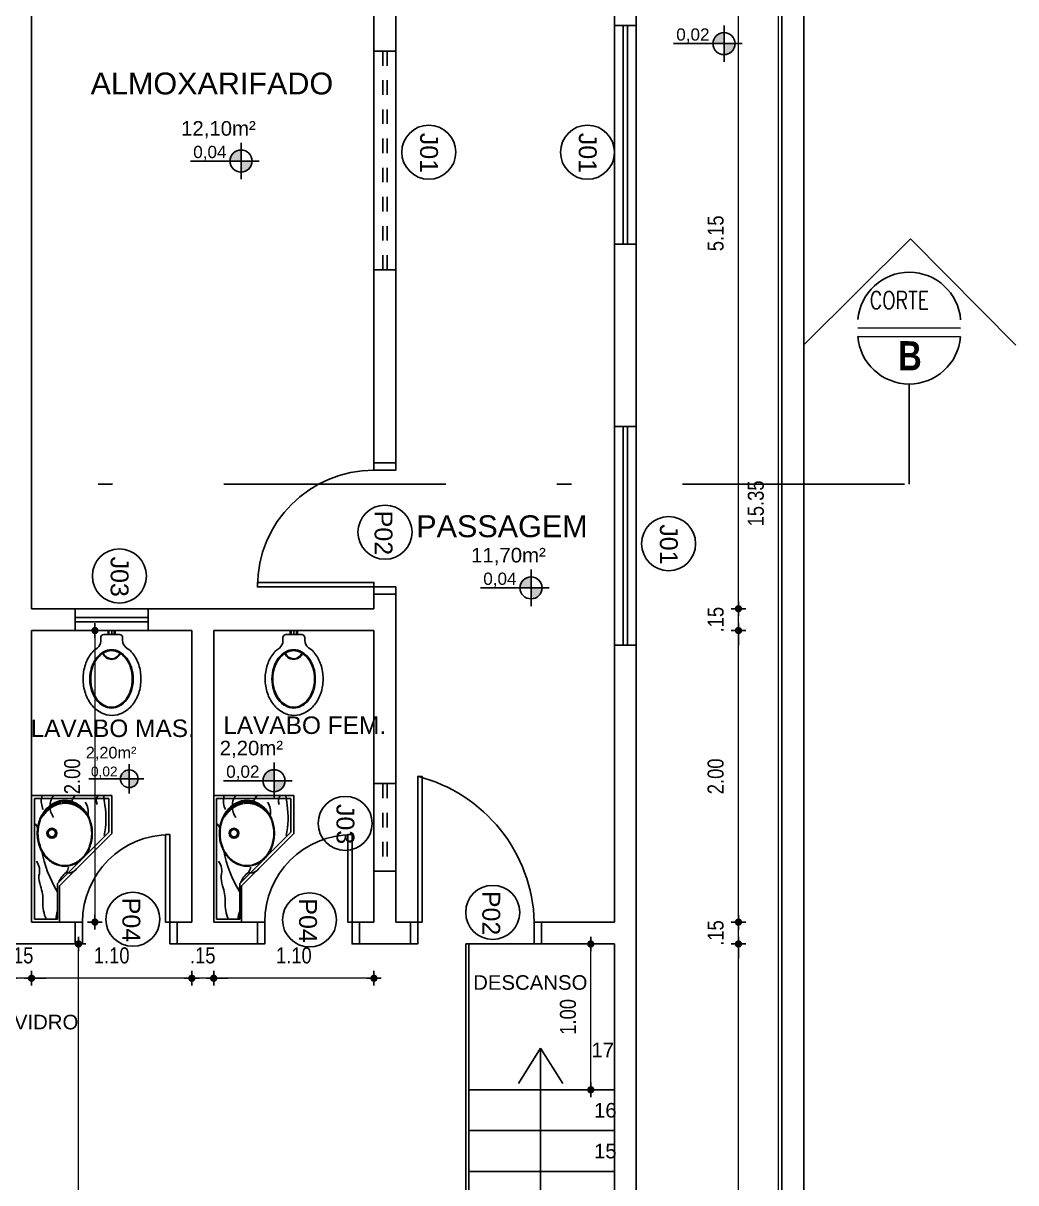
# Model space of a CAD drawing. Header units: millimetres. Extents: x 3212 to 6878, y 1640 to 3386.
# Drawn here: x 3218.61 to 3225.42, y 1706.57 to 1714.52 of the extents above; entities that cross this region are included whole.
import ezdxf
from ezdxf.enums import TextEntityAlignment as Align

# ---------------------------------------------------------------- set-up
doc = ezdxf.new("R2010")
doc.units = ezdxf.units.MM
doc.header["$LTSCALE"] = 0.8
doc.linetypes.add('DASHDOT2', pattern=[12.7, 6.35, -3.175, 0, -3.175])
doc.linetypes.add('HIDDEN2', pattern=[0.1875, 0.125, -0.0625])
for name, color, linetype in [('0-COTAS', 8, 'Continuous'), ('A-PEN-W', 7, 'Continuous'), ('A-PEN-Y', 2, 'Continuous'), ('BANHO_COZINHA', 7, 'Continuous'), ('COTA', 2, 'Continuous'), ('NIVEIS', 1, 'Continuous')]:
    doc.layers.add(name, color=color, linetype=linetype)
doc.layers.add('COTAS', color=53, linetype='Continuous', lineweight=9)
doc.styles.add('CARIMBO_DADOS', font='arial.ttf', dxfattribs={"height": 0.1})
doc.styles.add('F2', font='ARIALN.TTF')
doc.styles.add('REG60', font='romans.shx', dxfattribs={"width": 0.8, "height": 0.15})
doc.styles.add('REGUA80', font='arial.ttf', dxfattribs={"height": 1})
doc.styles.add('SANSSERIF2', font='sanssb__.ttf', dxfattribs={"width": 0.8})
doc.styles.add('T20', font='PORT2', dxfattribs={"height": 0.2})
doc.styles.add('TEXT', font='arial.ttf')
doc.dimstyles.new('ARQUITETURA', dxfattribs={"dimtxt": 0.11, "dimasz": 0.05, "dimexe": 0.1, "dimexo": 0, "dimgap": 0.1, "dimtad": 1, "dimzin": 5, "dimdsep": 46, "dimtxsty": 'F2', "dimblk": 'COTA', "dimcen": 0, "dimse1": 1, "dimse2": 1, "dimadec": 0, "dimazin": 0, "dimtfac": 2, "dimtix": 1, "dimtmove": 2, "dimatfit": 3, "dimldrblk": 'COTA', "dimfxl": 0, "dimtolj": 1, "dimtzin": 5, "dimarcsym": 0})

# ---------------------------------------------------------------- blocks, each defined once
blk = doc.blocks.new('cotas')
at = {"layer": 'A-PEN-Y'}
h = blk.add_hatch(color=256, dxfattribs=at)
h.paths.add_polyline_path([(0.135, 0, 0.414214), (0, 0.135), (0, 0)])
h.paths.add_polyline_path([(0, 0), (-0.135, 0, 0.414214), (0, -0.135)])
at = {"layer": 'A-PEN-W'}
for p, q in [((0, 0.223), (0, -0.223)), ((-0.223, 0), (0.621, 0))]:
    blk.add_line(p, q, dxfattribs=at)
blk.add_circle((0, 0), 0.135, dxfattribs=at)
at = {"layer": 'A-PEN-W', "style": 'T20'}
blk.add_attdef('COTA', (0.167, 0.038), '', height=0.15, dxfattribs=at)
blk = doc.blocks.new('pia banheiro')
at = {"layer": 'BANHO_COZINHA'}
for p, q in [((-0.2208, 0.2967), (-0.2208, -0.5719)), ((-0.2208, 0.2967), (0.3292, 0.2967)), ((-0.2008, 0.2767), (0.3092, 0.2767)), ((-0.2008, 0.2767), (-0.2008, -0.5519)), ((0.3092, 0.2767), (0.3092, 0.0448)), ((0.3292, 0.2967), (0.3292, 0.0365)), ((0.3092, 0.0448), (-0.0417, -0.3064)), ((0.3292, 0.0365), (-0.0289, -0.3219)), ((-0.0417, -0.5519), (-0.0417, -0.3064)), ((-0.0289, -0.5719), (-0.0289, -0.3219)), ((-0.2008, -0.5519), (-0.0417, -0.5519)), ((-0.2208, -0.5719), (-0.0289, -0.5719))]:
    blk.add_line(p, q, dxfattribs=at)
for points in [[(-0.1815, 0.0373, 0.083485), (-0.1667, -0.051, 0.090959), (-0.1262, -0.1226, 0.104004), (-0.0632, -0.1722, 0.115577), (0.0073, -0.1888, 0.115577), (0.0778, -0.1722, 0.104004), (0.1409, -0.1226, 0.090959), (0.1814, -0.051, 0.083485), (0.1962, 0.0373, 0.083485), (0.1814, 0.1255, 0.090959), (0.1409, 0.1971, 0.104004), (0.0778, 0.2468, 0.115577), (0.0073, 0.2633, 0.115577), (-0.0632, 0.2468, 0.104004), (-0.1262, 0.1971, 0.090959), (-0.1667, 0.1255, 0.083485)], [(-0.1773, 0.0373, 0.083485), (-0.1627, -0.0496, 0.090959), (-0.123, -0.1199, 0.104004), (-0.0613, -0.1685, 0.115577), (0.0073, -0.1846, 0.115577), (0.076, -0.1685, 0.104004), (0.1377, -0.1199, 0.090959), (0.1774, -0.0496, 0.083485), (0.192, 0.0373, 0.083485), (0.1774, 0.1242, 0.090959), (0.1377, 0.1944, 0.104004), (0.076, 0.243, 0.115577), (0.0073, 0.2591, 0.115577), (-0.0613, 0.243, 0.104004), (-0.123, 0.1944, 0.090959), (-0.1627, 0.1242, 0.083485)]]:
    blk.add_lwpolyline(points, format="xyb", close=True, dxfattribs=at)
for radius in [0.0339, 0.025]:
    blk.add_circle((-0.0815, 0.0379), radius, dxfattribs=at)
for centre, radius, start, end in [((-0.0194, 0.2593), 0.1346, 168.10287, 206.19936), ((-0.3664, 0.3324), 0.22, 348.10287, 350.67268), ((0.034, 0.2225), 0.1281, 144.58418, 216.35818), ((0.416, 0.0695), 0.4085, 146.19656, 154.08525), ((0.0443, 0.1829), 0.1245, 348.9955, 33.33328), ((0.279, 0.2616), 0.0556, 140.90523, 207.43179), ((-0.0573, 0.2081), 0.3026, 16.32429, 17.03764), ((1.1754, 0.3722), 0.9039, 184.78979, 188.96381), ((-0.2926, 0.1406), 0.5823, 348.24015, 8.96381), ((-0.363, -0.0304), 0.2131, 28.24406, 40.47295), ((0.6657, 0.0668), 0.83, 189.84611, 190.19218), ((-0.283, -0.2213), 0.1173, 344.30788, 34.9939), ((0.6565, 0.0651), 0.8206, 190.19218, 211.41073), ((0.1033, -0.3518), 0.1475, 125.71748, 159.13592), ((-0.0313, -0.1903), 0.0639, 319.26609, 356.83356), ((0.0342, -0.1702), 0.0641, 254.58687, 328.11348), ((0.0198, -0.2599), 0.19, 177.94741, 199.2677), ((-0.4467, -0.4229), 0.3042, 357.88345, 19.2677), ((0.1033, -0.3518), 0.1475, 169.37097, 184.18945), ((-0.1889, -0.4322), 0.1609, 23.84465, 25.66265), ((0.1266, -0.4441), 0.2696, 177.88345, 203.56148), ((0.0864, -0.5541), 0.1401, 156.12599, 179.11126), ((-0.1889, -0.4322), 0.1609, 336.12599, 336.15535)]:
    blk.add_arc(centre, radius, start, end, dxfattribs=at)
for points in [[(-0.0806, 0.237), (-0.0585, 0.2226), (-0.0657, 0.2455), (-0.0474, 0.2274)], [(-0.0657, 0.2455), (-0.0474, 0.2274), (-0.046, 0.2541), (-0.0399, 0.2301)], [(-0.046, 0.2541), (-0.0399, 0.2301), (-0.0304, 0.2588), (-0.0323, 0.2325)], [(-0.0304, 0.2588), (-0.0323, 0.2325), (-0.0139, 0.2619), (-0.0177, 0.2359)], [(-0.0123, 0.2621), (-0.0154, 0.2363), (-0.0047, 0.2629), (-0.0045, 0.2377)], [(-0.0047, 0.2629), (-0.0045, 0.2377), (0.0089, 0.2633), (0.0038, 0.2383)], [(0.0089, 0.2633), (0.0038, 0.2383), (0.0219, 0.2626), (0.0122, 0.2384)], [(0.0219, 0.2626), (0.0122, 0.2384), (0.0324, 0.2613), (0.0215, 0.238)], [(0.0324, 0.2613), (0.0215, 0.238), (0.0499, 0.2575), (0.0385, 0.236)], [(0.0499, 0.2575), (0.0385, 0.236), (0.0625, 0.2534), (0.053, 0.2326)], [(0.0625, 0.2534), (0.053, 0.2326), (0.0778, 0.2468), (0.0667, 0.2282)], [(0.0778, 0.2468), (0.0667, 0.2282), (0.0928, 0.2385), (0.0806, 0.2221)], [(-0.1682, 0.1178), (-0.1408, 0.1507), (-0.1576, 0.1479), (-0.1334, 0.1596)], [(-0.1576, 0.1479), (-0.1334, 0.1596), (-0.1524, 0.1583), (-0.1243, 0.1705)], [(-0.1524, 0.1583), (-0.1243, 0.1705), (-0.1461, 0.1692), (-0.1153, 0.1808)], [(-0.1461, 0.1692), (-0.1153, 0.1808), (-0.139, 0.1803), (-0.1094, 0.1867)], [(-0.139, 0.1803), (-0.1094, 0.1867), (-0.1347, 0.1863), (-0.1002, 0.1952)], [(-0.1347, 0.1863), (-0.1002, 0.1952), (-0.1236, 0.2001), (-0.0903, 0.2032)], [(-0.1236, 0.2001), (-0.0903, 0.2032), (-0.1112, 0.2131), (-0.0774, 0.2121)], [(-0.1112, 0.2131), (-0.0774, 0.2121), (-0.0965, 0.2258), (-0.0608, 0.2214)], [(-0.0965, 0.2258), (-0.0608, 0.2214), (-0.0806, 0.237), (-0.0585, 0.2226)], [(0.0928, 0.2385), (0.0806, 0.2221), (0.1112, 0.2258), (0.102, 0.2099)], [(0.1112, 0.2258), (0.102, 0.2099), (0.1266, 0.2125), (0.1116, 0.2031)], [(0.1266, 0.2125), (0.1116, 0.2031), (0.1383, 0.2002), (0.125, 0.1921)], [(0.1383, 0.2002), (0.125, 0.1921), (0.1503, 0.1851), (0.1385, 0.1787)], [(0.1503, 0.1851), (0.1385, 0.1787), (0.1629, 0.1657), (0.151, 0.1637)], [(0.1629, 0.1657), (0.151, 0.1637), (0.1689, 0.1548), (0.159, 0.1536)], [(-0.158, 0.147), (-0.1691, 0.1181), (-0.1683, 0.1178), (-0.1699, 0.1155)], [(-0.1581, 0.1468), (-0.1682, 0.1178), (-0.158, 0.147), (-0.1691, 0.1181)], [(0.1689, 0.1548), (0.159, 0.1536), (0.1758, 0.14), (0.1643, 0.147)], [(0.1758, 0.14), (0.1643, 0.147), (0.1812, 0.1257), (0.171, 0.1385)]]:
    blk.add_solid(points, dxfattribs=at)
blk = doc.blocks.new('vaso sanitario')
at = {"layer": 'BANHO_COZINHA'}
for p, q in [((-0.0486, 0.264), (-0.0486, 0.2921)), ((-0.0426, 0.264), (-0.0426, 0.2921)), ((-0.0236, 0.264), (-0.0236, 0.2921)), ((-0.0055, 0.264), (-0.0055, 0.2921)), ((0.0014, 0.264), (0.0014, 0.2921))]:
    blk.add_line(p, q, dxfattribs=at)
for points in [[(0.1014, 0.1567), (0.0763, 0.1748, -0.241127), (0.0514, 0.2235), (0.0514, 0.244, 0.414214), (0.0314, 0.264), (-0.0786, 0.264, 0.414214), (-0.0986, 0.244), (-0.0986, 0.2202, -0.233804), (-0.1222, 0.1725), (-0.1486, 0.1523, 0.024223), (-0.1619, 0.1371, 0.088644), (-0.2044, 0.0584, 0.07973), (-0.2202, -0.0396, 0.07973), (-0.2044, -0.1376, 0.088644), (-0.1619, -0.2163, 0.105072), (-0.095, -0.2714, 0.120616), (-0.0214, -0.2895, 0.120616), (0.0522, -0.2714, 0.105072), (0.1191, -0.2163, 0.088644), (0.1616, -0.1376, 0.07973), (0.1773, -0.0396, 0.07973), (0.1616, 0.0584, 0.088644), (0.1191, 0.1371, 0.031737)], [(0.0296, 0.1462, 0.127661), (-0.0249, 0.1603, 0.127661), (-0.0794, 0.1462, 0.106179), (-0.1301, 0.1018, 0.085397), (-0.1618, 0.0393, 0.074892), (-0.1737, -0.0396, 0.074892), (-0.1618, -0.1184, 0.085397), (-0.1301, -0.1809, 0.106179), (-0.0794, -0.2253, 0.127661), (-0.0249, -0.2395, 0.127661), (0.0296, -0.2253, 0.106179), (0.0803, -0.1809, 0.085397), (0.112, -0.1184, 0.074892), (0.1239, -0.0396, 0.074892), (0.112, 0.0393, 0.085397), (0.0803, 0.1018, 0.106179)], [(0.0267, 0.141, 0.127661), (-0.0249, 0.1544, 0.127661), (-0.0765, 0.141, 0.106179), (-0.1253, 0.0982, 0.085397), (-0.1561, 0.0376, 0.074892), (-0.1677, -0.0396, 0.074892), (-0.1561, -0.1167, 0.085397), (-0.1253, -0.1774, 0.106179), (-0.0765, -0.2201, 0.127661), (-0.0249, -0.2335, 0.127661), (0.0267, -0.2201, 0.106179), (0.0755, -0.1774, 0.085397), (0.1063, -0.1167, 0.074892), (0.1179, -0.0396, 0.074892), (0.1063, 0.0376, 0.085397), (0.0755, 0.0982, 0.106179)]]:
    blk.add_lwpolyline(points, format="xyb", close=True, dxfattribs=at)
for radius, start, end in [(0.0646, 200.80462, 338.97289), (0.06, 199.94179, 339.83075)]:
    blk.add_arc((-0.0247, 0.1588), radius, start, end, dxfattribs=at)
blk = doc.blocks.new('COTA')
at = {"layer": 'COTA'}
for p, q in [((-1, 0), (1, 0)), ((0, 1), (0, -1))]:
    blk.add_line(p, q, dxfattribs=at)
at = {"layer": 'COTA', "const_width": 0.5}
blk.add_lwpolyline([(-0.25, 0, 1), (0.25, 0, 1)], format="xyb", close=True, dxfattribs=at)
blk = doc.blocks.new('*D311')
at = {"layer": '0-COTAS', "color": 0, "lineweight": -2, "transparency": 16777216}
blk.add_line((3558.7096, 1834.8276), (3557.7096, 1834.8276), dxfattribs=at)
at = {"layer": 'Defpoints', "color": 0, "transparency": 16777216}
for p in [(3557.6596, 1834.8276), (3558.7596, 1834.7158), (3557.6596, 1834.5658)]:
    blk.add_point(p, dxfattribs=at)
at = {"layer": '0-COTAS', "color": 0, "lineweight": -2, "transparency": 16777216, "xscale": 0.05, "yscale": 0.05, "zscale": 0.05, "rotation": 180}
blk.add_blockref('COTA', (3557.6596, 1834.8276), dxfattribs=at)
at = {"layer": '0-COTAS', "color": 0, "lineweight": -2, "transparency": 16777216, "xscale": 0.05, "yscale": 0.05, "zscale": 0.05}
blk.add_blockref('COTA', (3558.7596, 1834.8276), dxfattribs=at)
at = {"layer": '0-COTAS', "color": 0, "transparency": 16777216, "insert": (3558.2096, 1834.9838), "char_height": 0.11, "attachment_point": 5, "style": 'F2'}
blk.add_mtext('\\A1;1.10', dxfattribs=at)
blk = doc.blocks.new('*D314')
at = {"layer": '0-COTAS', "color": 0, "lineweight": -2, "transparency": 16777216}
for p, q in [((3556.2096, 1834.8276), (3556.1596, 1834.8276)), ((3556.4096, 1834.8276), (3556.2596, 1834.8276)), ((3556.4596, 1834.8276), (3556.5096, 1834.8276))]:
    blk.add_line(p, q, dxfattribs=at)
at = {"layer": 'Defpoints', "color": 0, "transparency": 16777216}
for p in [(3556.2596, 1834.8276), (3556.2596, 1834.7158), (3556.4096, 1833.8658)]:
    blk.add_point(p, dxfattribs=at)
at = {"layer": '0-COTAS', "color": 0, "lineweight": -2, "transparency": 16777216, "xscale": 0.05, "yscale": 0.05, "zscale": 0.05}
blk.add_blockref('COTA', (3556.2596, 1834.8276), dxfattribs=at)
at = {"layer": '0-COTAS', "color": 0, "lineweight": -2, "transparency": 16777216, "xscale": 0.05, "yscale": 0.05, "zscale": 0.05, "rotation": 180}
blk.add_blockref('COTA', (3556.4096, 1834.8276), dxfattribs=at)
at = {"layer": '0-COTAS', "color": 0, "transparency": 16777216, "insert": (3556.3346, 1834.9838), "char_height": 0.11, "attachment_point": 5, "style": 'F2'}
blk.add_mtext('\\A1;.15', dxfattribs=at)
blk = doc.blocks.new('*D312')
at = {"layer": '0-COTAS', "color": 0, "lineweight": -2, "transparency": 16777216}
for p, q in [((3557.4596, 1834.8276), (3557.4096, 1834.8276)), ((3557.6596, 1834.8276), (3557.5096, 1834.8276)), ((3557.7096, 1834.8276), (3557.7596, 1834.8276))]:
    blk.add_line(p, q, dxfattribs=at)
at = {"layer": 'Defpoints', "color": 0, "transparency": 16777216}
for p in [(3557.5096, 1834.8276), (3557.5096, 1834.5658), (3557.6596, 1834.5658)]:
    blk.add_point(p, dxfattribs=at)
at = {"layer": '0-COTAS', "color": 0, "lineweight": -2, "transparency": 16777216, "xscale": 0.05, "yscale": 0.05, "zscale": 0.05}
blk.add_blockref('COTA', (3557.5096, 1834.8276), dxfattribs=at)
at = {"layer": '0-COTAS', "color": 0, "lineweight": -2, "transparency": 16777216, "xscale": 0.05, "yscale": 0.05, "zscale": 0.05, "rotation": 180}
blk.add_blockref('COTA', (3557.6596, 1834.8276), dxfattribs=at)
at = {"layer": '0-COTAS', "color": 0, "transparency": 16777216, "insert": (3557.5846, 1834.9838), "char_height": 0.11, "attachment_point": 5, "style": 'F2'}
blk.add_mtext('\\A1;.15', dxfattribs=at)
blk = doc.blocks.new('*D313')
at = {"layer": '0-COTAS', "color": 0, "lineweight": -2, "transparency": 16777216}
blk.add_line((3557.4596, 1834.8276), (3556.4596, 1834.8276), dxfattribs=at)
at = {"layer": 'Defpoints', "color": 0, "transparency": 16777216}
for p in [(3556.4096, 1834.8276), (3557.5096, 1834.5658), (3556.4096, 1833.8658)]:
    blk.add_point(p, dxfattribs=at)
at = {"layer": '0-COTAS', "color": 0, "lineweight": -2, "transparency": 16777216, "xscale": 0.05, "yscale": 0.05, "zscale": 0.05, "rotation": 180}
blk.add_blockref('COTA', (3556.4096, 1834.8276), dxfattribs=at)
at = {"layer": '0-COTAS', "color": 0, "lineweight": -2, "transparency": 16777216, "xscale": 0.05, "yscale": 0.05, "zscale": 0.05}
blk.add_blockref('COTA', (3557.5096, 1834.8276), dxfattribs=at)
at = {"layer": '0-COTAS', "color": 0, "transparency": 16777216, "insert": (3556.9596, 1834.9838), "char_height": 0.11, "attachment_point": 5, "style": 'F2'}
blk.add_mtext('\\A1;1.10', dxfattribs=at)
blk = doc.blocks.new('*D409')
at = {"layer": '0-COTAS', "color": 0, "lineweight": -2, "transparency": 16777216}
blk.add_line((3560.2476, 1834.1128), (3560.2476, 1835.0128), dxfattribs=at)
at = {"layer": 'Defpoints', "color": 0, "transparency": 16777216}
for p in [(3559.5941, 1835.0628), (3560.2476, 1835.0628), (3559.5941, 1834.0628)]:
    blk.add_point(p, dxfattribs=at)
at = {"layer": '0-COTAS', "color": 0, "lineweight": -2, "transparency": 16777216, "xscale": 0.05, "yscale": 0.05, "zscale": 0.05}
for p, rotation in [((3560.2476, 1835.0628), 90), ((3560.2476, 1834.0628), 270)]:
    blk.add_blockref('COTA', p, dxfattribs=dict(at, rotation=rotation))
at = {"layer": '0-COTAS', "color": 0, "transparency": 16777216, "insert": (3560.0914, 1834.5628), "char_height": 0.11, "attachment_point": 5, "rotation": 90, "style": 'F2'}
blk.add_mtext('\\A1;1.00', dxfattribs=at)
blk = doc.blocks.new('*D413')
at = {"layer": '0-COTAS', "color": 0, "lineweight": -2, "transparency": 16777216}
blk.add_line((3556.8447, 1837.1628), (3556.8447, 1835.2628), dxfattribs=at)
at = {"layer": 'Defpoints', "color": 0, "transparency": 16777216}
for p in [(3556.6841, 1837.2128), (3556.8447, 1835.2128), (3557.3846, 1835.2128)]:
    blk.add_point(p, dxfattribs=at)
at = {"layer": '0-COTAS', "color": 0, "lineweight": -2, "transparency": 16777216, "xscale": 0.05, "yscale": 0.05, "zscale": 0.05}
for p, rotation in [((3556.8447, 1837.2128), 90), ((3556.8447, 1835.2128), 270)]:
    blk.add_blockref('COTA', p, dxfattribs=dict(at, rotation=rotation))
at = {"layer": '0-COTAS', "color": 0, "transparency": 16777216, "insert": (3556.6886, 1836.2128), "char_height": 0.11, "attachment_point": 5, "rotation": 90, "style": 'F2'}
blk.add_mtext('\\A1;2.00', dxfattribs=at)
blk = doc.blocks.new('*D415')
at = {"layer": '0-COTAS', "color": 0, "lineweight": -2, "transparency": 16777216}
blk.add_line((3556.7315, 1830.6123), (3556.7315, 1835.0128), dxfattribs=at)
at = {"layer": 'Defpoints', "color": 0, "transparency": 16777216}
for p in [(3556.7096, 1835.0628), (3556.7315, 1835.0628), (3556.7086, 1830.5623)]:
    blk.add_point(p, dxfattribs=at)
at = {"layer": '0-COTAS', "color": 0, "lineweight": -2, "transparency": 16777216, "xscale": 0.05, "yscale": 0.05, "zscale": 0.05}
for p, rotation in [((3556.7315, 1835.0628), 90), ((3556.7315, 1830.5623), 270)]:
    blk.add_blockref('COTA', p, dxfattribs=dict(at, rotation=rotation))
at = {"layer": '0-COTAS', "color": 0, "transparency": 16777216, "insert": (3556.5754, 1832.8126), "char_height": 0.11, "attachment_point": 5, "rotation": 90, "style": 'F2'}
blk.add_mtext('\\A1;4.50', dxfattribs=at)
blk = doc.blocks.new('*D416')
at = {"layer": '0-COTAS', "color": 0, "lineweight": -2, "transparency": 16777216}
for p, q in [((3558.7096, 1841.9769), (3558.6596, 1841.9769)), ((3558.9096, 1841.9769), (3558.7596, 1841.9769)), ((3558.9596, 1841.9769), (3559.0096, 1841.9769))]:
    blk.add_line(p, q, dxfattribs=at)
at = {"layer": 'Defpoints', "color": 0, "transparency": 16777216}
for p in [(3558.7596, 1841.9769), (3558.9096, 1841.9769), (3558.7596, 1837.4118)]:
    blk.add_point(p, dxfattribs=at)
at = {"layer": '0-COTAS', "color": 0, "lineweight": -2, "transparency": 16777216, "xscale": 0.05, "yscale": 0.05, "zscale": 0.05}
blk.add_blockref('COTA', (3558.7596, 1841.9769), dxfattribs=at)
at = {"layer": '0-COTAS', "color": 0, "lineweight": -2, "transparency": 16777216, "xscale": 0.05, "yscale": 0.05, "zscale": 0.05, "rotation": 180}
blk.add_blockref('COTA', (3558.9096, 1841.9769), dxfattribs=at)
at = {"layer": '0-COTAS', "color": 0, "transparency": 16777216, "insert": (3558.8346, 1842.133), "char_height": 0.11, "attachment_point": 5, "style": 'F2'}
blk.add_mtext('\\A1;.15', dxfattribs=at)
blk = doc.blocks.new('*D350')
at = {"layer": '0-COTAS', "color": 0, "lineweight": -2, "transparency": 16777216}
blk.add_line((3561.261, 1830.6123), (3561.261, 1835.0128), dxfattribs=at)
at = {"layer": 'Defpoints', "color": 0, "transparency": 16777216}
for p in [(3558.8346, 1835.0628), (3561.261, 1835.0628), (3559.6924, 1830.5623)]:
    blk.add_point(p, dxfattribs=at)
at = {"layer": '0-COTAS', "color": 0, "lineweight": -2, "transparency": 16777216, "xscale": 0.05, "yscale": 0.05, "zscale": 0.05}
for p, rotation in [((3561.261, 1835.0628), 90), ((3561.261, 1830.5623), 270)]:
    blk.add_blockref('COTA', p, dxfattribs=dict(at, rotation=rotation))
at = {"layer": '0-COTAS', "color": 0, "transparency": 16777216, "insert": (3561.1048, 1832.8126), "char_height": 0.11, "attachment_point": 5, "rotation": 90, "style": 'F2'}
blk.add_mtext('\\A1;4.50', dxfattribs=at)
blk = doc.blocks.new('*D351')
at = {"layer": '0-COTAS', "color": 0, "lineweight": -2, "transparency": 16777216}
for p, q in [((3561.261, 1835.2628), (3561.261, 1835.3128)), ((3561.261, 1835.0628), (3561.261, 1835.2128)), ((3561.261, 1835.0128), (3561.261, 1834.9628))]:
    blk.add_line(p, q, dxfattribs=at)
at = {"layer": 'Defpoints', "color": 0, "transparency": 16777216}
for p in [(3560.4096, 1835.2128), (3561.261, 1835.2128), (3558.8346, 1835.0628)]:
    blk.add_point(p, dxfattribs=at)
at = {"layer": '0-COTAS', "color": 0, "lineweight": -2, "transparency": 16777216, "xscale": 0.05, "yscale": 0.05, "zscale": 0.05}
for p, rotation in [((3561.261, 1835.2128), 270), ((3561.261, 1835.0628), 90)]:
    blk.add_blockref('COTA', p, dxfattribs=dict(at, rotation=rotation))
at = {"layer": '0-COTAS', "color": 0, "transparency": 16777216, "insert": (3561.1048, 1835.1378), "char_height": 0.11, "attachment_point": 5, "rotation": 90, "style": 'F2'}
blk.add_mtext('\\A1;.15', dxfattribs=at)
blk = doc.blocks.new('*D352')
at = {"layer": '0-COTAS', "color": 0, "lineweight": -2, "transparency": 16777216}
blk.add_line((3561.261, 1835.2628), (3561.261, 1837.1628), dxfattribs=at)
at = {"layer": 'Defpoints', "color": 0, "transparency": 16777216}
for p in [(3558.7596, 1837.2128), (3561.261, 1837.2128), (3560.4096, 1835.2128)]:
    blk.add_point(p, dxfattribs=at)
at = {"layer": '0-COTAS', "color": 0, "lineweight": -2, "transparency": 16777216, "xscale": 0.05, "yscale": 0.05, "zscale": 0.05}
for p, rotation in [((3561.261, 1837.2128), 90), ((3561.261, 1835.2128), 270)]:
    blk.add_blockref('COTA', p, dxfattribs=dict(at, rotation=rotation))
at = {"layer": '0-COTAS', "color": 0, "transparency": 16777216, "insert": (3561.1048, 1836.2128), "char_height": 0.11, "attachment_point": 5, "rotation": 90, "style": 'F2'}
blk.add_mtext('\\A1;2.00', dxfattribs=at)
blk = doc.blocks.new('*D353')
at = {"layer": '0-COTAS', "color": 0, "lineweight": -2, "transparency": 16777216}
for p, q in [((3561.261, 1837.4128), (3561.261, 1837.4628)), ((3561.261, 1837.2128), (3561.261, 1837.3628)), ((3561.261, 1837.1628), (3561.261, 1837.1128))]:
    blk.add_line(p, q, dxfattribs=at)
at = {"layer": 'Defpoints', "color": 0, "transparency": 16777216}
for p in [(3558.7596, 1837.3628), (3561.261, 1837.3628), (3558.7596, 1837.2128)]:
    blk.add_point(p, dxfattribs=at)
at = {"layer": '0-COTAS', "color": 0, "lineweight": -2, "transparency": 16777216, "xscale": 0.05, "yscale": 0.05, "zscale": 0.05}
for p, rotation in [((3561.261, 1837.3628), 270), ((3561.261, 1837.2128), 90)]:
    blk.add_blockref('COTA', p, dxfattribs=dict(at, rotation=rotation))
at = {"layer": '0-COTAS', "color": 0, "transparency": 16777216, "insert": (3561.1048, 1837.2878), "char_height": 0.11, "attachment_point": 5, "rotation": 90, "style": 'F2'}
blk.add_mtext('\\A1;.15', dxfattribs=at)
blk = doc.blocks.new('*D354')
at = {"layer": '0-COTAS', "color": 0, "lineweight": -2, "transparency": 16777216}
blk.add_line((3561.261, 1837.4128), (3561.261, 1842.4628), dxfattribs=at)
at = {"layer": 'Defpoints', "color": 0, "transparency": 16777216}
for p in [(3558.4096, 1842.5128), (3561.261, 1842.5128), (3558.7596, 1837.3628)]:
    blk.add_point(p, dxfattribs=at)
at = {"layer": '0-COTAS', "color": 0, "lineweight": -2, "transparency": 16777216, "xscale": 0.05, "yscale": 0.05, "zscale": 0.05}
for p, rotation in [((3561.261, 1842.5128), 90), ((3561.261, 1837.3628), 270)]:
    blk.add_blockref('COTA', p, dxfattribs=dict(at, rotation=rotation))
at = {"layer": '0-COTAS', "color": 0, "transparency": 16777216, "insert": (3561.1048, 1839.9378), "char_height": 0.11, "attachment_point": 5, "rotation": 90, "style": 'F2'}
blk.add_mtext('\\A1;5.15', dxfattribs=at)
blk = doc.blocks.new('*D307')
at = {"layer": '0-COTAS', "color": 0, "lineweight": -2, "transparency": 16777216}
blk.add_line((3561.5367, 1830.4623), (3561.5367, 1845.7074), dxfattribs=at)
at = {"layer": 'Defpoints', "color": 0, "transparency": 16777216}
for p in [(3560.5596, 1845.7574), (3561.5367, 1845.7574), (3560.5224, 1830.4123)]:
    blk.add_point(p, dxfattribs=at)
at = {"layer": '0-COTAS', "color": 0, "lineweight": -2, "transparency": 16777216, "xscale": 0.05, "yscale": 0.05, "zscale": 0.05}
for p, rotation in [((3561.5367, 1845.7574), 90), ((3561.5367, 1830.4123), 270)]:
    blk.add_blockref('COTA', p, dxfattribs=dict(at, rotation=rotation))
at = {"layer": '0-COTAS', "color": 0, "transparency": 16777216, "insert": (3561.3806, 1838.0849), "char_height": 0.11, "attachment_point": 5, "rotation": 90, "style": 'F2'}
blk.add_mtext('\\A1;15.35', dxfattribs=at)
blk = doc.blocks.new('arquitetura terreo')
at = {"layer": '0-COTAS'}
for p, q in [((0.125, 2.7995), (0.125, 32.3)), ((-0.025, 2.9495), (-0.025, 32.15)), ((-1.025, 18.15), (-1.025, 13.75)), ((-1.175, 13.75), (-1.175, 18)), ((-2.675, 13.575), (-2.675, 15.05)), ((-5.175, 9.75), (-5.175, 14.9)), ((-2.825, 13.575), (-2.825, 14.9)), ((-1.175, 13.75), (-1.025, 13.75)), ((-1.175, 13.75), (-1.175, 12.25)), ((-1.115, 13.75), (-1.115, 12.25)), ((-1.085, 13.75), (-1.085, 12.25)), ((-1.025, 13.75), (-1.025, 12.25)), ((-2.825, 13.575), (-2.675, 13.575)), ((-2.825, 13.575), (-2.825, 12.075)), ((-2.675, 13.575), (-2.675, 12.075)), ((-1.175, 12.25), (-1.025, 12.25)), ((-1.175, 11), (-1.175, 12.25)), ((-1.025, 11), (-1.025, 12.25)), ((-2.825, 10.75), (-2.825, 12.075)), ((-2.825, 12.075), (-2.675, 12.075)), ((-2.675, 10.75), (-2.675, 12.075)), ((1.201, 11.6144), (0.4958, 11.6169)), ((1.2012, 11.6733), (0.4961, 11.6759)), ((-1.175, 11), (-1.025, 11)), ((-1.175, 11), (-1.175, 9.5)), ((-1.115, 11), (-1.115, 9.5)), ((-1.085, 11), (-1.085, 9.5)), ((-1.025, 11), (-1.025, 9.5)), ((-2.825, 10.75), (-2.675, 10.75)), ((-2.825, 9.75), (-2.825, 9.85)), ((-2.825, 9.85), (-2.675, 9.85)), ((-2.675, 8.55), (-2.675, 9.85)), ((-5.175, 9.75), (-4.875, 9.75)), ((-4.875, 9.6), (-4.875, 9.75)), ((-4.875, 9.75), (-4.375, 9.75)), ((-4.375, 9.75), (-2.825, 9.75)), ((-4.375, 9.6), (-4.375, 9.75)), ((-4.875, 9.69), (-4.375, 9.69)), ((-4.875, 9.66), (-4.375, 9.66)), ((-5.175, 9.6), (-4.875, 9.6)), ((-5.175, 9.6), (-5.175, 7.6)), ((-4.875, 9.6), (-4.375, 9.6)), ((-4.375, 9.6), (-4.075, 9.6)), ((-4.075, 9.6), (-4.075, 7.6)), ((-3.925, 9.6), (-3.925, 7.6)), ((-3.925, 9.6), (-2.825, 9.6)), ((-2.825, 8.55), (-2.825, 9.6)), ((-1.175, 9.5), (-1.025, 9.5)), ((-1.175, 7.6), (-1.175, 9.5)), ((-1.025, 9.5), (-1.025, 3.8495)), ((-2.825, 8.55), (-2.675, 8.55)), ((-2.825, 8.55), (-2.825, 7.95)), ((-2.675, 8.55), (-2.675, 7.95)), ((-2.825, 7.95), (-2.825, 7.6)), ((-2.825, 7.95), (-2.675, 7.95)), ((-2.675, 7.95), (-2.675, 7.6)), ((-2.675, 7.6), (-2.675, 7.95)), ((-4.875, 7.6), (-5.175, 7.6)), ((-4.875, 7.6), (-4.875, 7.45)), ((-4.075, 7.6), (-4.175, 7.6)), ((-4.175, 7.6), (-4.175, 7.45)), ((-3.925, 7.6), (-3.625, 7.6)), ((-3.625, 7.6), (-3.625, 7.45)), ((-2.925, 7.6), (-2.825, 7.6)), ((-2.925, 7.6), (-2.925, 7.45)), ((-2.575, 7.6), (-2.675, 7.6)), ((-2.575, 7.6), (-2.575, 7.45)), ((-1.175, 7.6), (-1.675, 7.6)), ((-1.675, 7.6), (-1.675, 7.45)), ((-5.425, 7.45), (-4.875, 7.45)), ((-4.175, 7.45), (-3.625, 7.45)), ((-2.925, 7.45), (-2.575, 7.45)), ((-2.675, 7.45), (-2.575, 7.45)), ((-2.195, 3.9495), (-2.195, 7.45)), ((-2.195, 7.45), (-1.725, 7.45)), ((-2.175, 3.9295), (-2.175, 7.45)), ((-1.675, 7.45), (-1.175, 7.45)), ((-1.175, 3.8495), (-1.175, 7.45)), ((-1.6816, 6.7358), (-1.8333, 6.4941)), ((-1.6816, 6.7358), (-1.6816, 3.4395)), ((-1.6816, 6.7358), (-1.5299, 6.4941)), ((-2.175, 6.45), (-1.175, 6.45)), ((-2.175, 6.17), (-1.175, 6.17)), ((-2.175, 5.89), (-1.175, 5.89))]:
    blk.add_line(p, q, dxfattribs=at)
at = {"layer": '0-COTAS', "linetype": 'HIDDEN2'}
for p, q in [((-2.765, 13.575), (-2.765, 12.075)), ((-2.735, 13.575), (-2.735, 12.075)), ((-2.765, 8.55), (-2.765, 7.95)), ((-2.735, 8.55), (-2.735, 7.95))]:
    blk.add_line(p, q, dxfattribs=at)
at = {"layer": '0-COTAS', "color": 6}
for p in [(0.1269, 11.5627), (1.5799, 11.5573)]:
    blk.add_line(p, (0.8561, 12.2865), dxfattribs=at)
at = {"layer": '0-COTAS', "linetype": 'DASHDOT2', "ltscale": 0.3}
for p, q in [((0.8472, 10.6037), (0.8472, 11.2913)), ((-10.1523, 10.6037), (0.8472, 10.6037))]:
    blk.add_line(p, q, dxfattribs=at)
at = {"layer": '0-COTAS'}
for points in [[(-2.825, 10.75), (-2.825, 10.7), (-2.675, 10.7), (-2.675, 10.75)], [(-2.825, 9.85), (-2.825, 9.9), (-2.675, 9.9), (-2.675, 9.85)], [(-4.875, 7.6), (-4.825, 7.6), (-4.825, 7.45), (-4.875, 7.45)], [(-4.175, 7.6), (-4.225, 7.6), (-4.225, 7.45), (-4.175, 7.45)], [(-3.625, 7.6), (-3.575, 7.6), (-3.575, 7.45), (-3.625, 7.45)], [(-2.925, 7.6), (-2.975, 7.6), (-2.975, 7.45), (-2.925, 7.45)], [(-2.575, 7.6), (-2.525, 7.6), (-2.525, 7.45), (-2.575, 7.45)], [(-1.675, 7.6), (-1.725, 7.6), (-1.725, 7.45), (-1.675, 7.45)]]:
    blk.add_lwpolyline(points, dxfattribs=at)
for points in [[(-2.825, 9.9), (-3.625, 9.9), (-3.625, 9.93), (-2.825, 9.93)], [(-2.525, 7.6), (-2.525, 8.6), (-2.495, 8.6), (-2.495, 7.6)], [(-4.225, 7.6), (-4.225, 8.2), (-4.255, 8.2), (-4.255, 7.6)], [(-2.975, 7.6), (-2.975, 8.2), (-3.005, 8.2), (-3.005, 7.6)]]:
    blk.add_lwpolyline(points, close=True, dxfattribs=at)
for centre in [(-2.4488, 12.8815), (-1.3595, 12.8815), (-2.7492, 10.2747), (-0.8031, 10.1961), (-4.5724, 9.9744), (-3.0226, 8.2774), (-4.4799, 7.6197), (-3.2675, 7.6155), (-2.0101, 7.6669)]:
    blk.add_circle(centre, 0.1854, dxfattribs=at)
for centre, radius, start, end in [((0.8487, 11.7041), 0.3538, 4.56915, 175.00876), ((0.8485, 11.6451), 0.3538, 184.56915, 355.00876), ((-2.825, 9.9), 0.8, 90, 180), ((-2.7879, 7.5697), 1.0634, 1.63492, 75.6847), ((-4.225, 7.6), 0.6, 90, 180), ((-2.975, 7.6), 0.6, 90, 180)]:
    blk.add_arc(centre, radius, start, end, dxfattribs=at)
ref = blk.add_blockref('cotas', (-0.4226, 13.6262), dxfattribs=dict(at, xscale=-0.5599999999976717, yscale=0.5599999999994907, zscale=0.5599999999994907))
ref.add_attrib('COTA', '0,02', (-0.7506, 13.6469), dxfattribs={"layer": 'NIVEIS', "color": 1, "height": 0.084, "style": 'TEXT'})
ref = blk.add_blockref('cotas', (-3.7371, 12.8205), dxfattribs=dict(at, xscale=-0.5599999999976717, yscale=0.5599999999994907, zscale=0.5599999999994907))
ref.add_attrib('COTA', '0,04', (-4.0654, 12.8412), dxfattribs={"layer": 'NIVEIS', "color": 1, "height": 0.084, "style": 'TEXT'})
ref = blk.add_blockref('cotas', (-1.7466, 9.8929), dxfattribs=dict(at, xscale=-0.5599999999976717, yscale=0.5599999999994907, zscale=0.5599999999994907))
ref.add_attrib('COTA', '0,04', (-2.0749, 9.9136), dxfattribs={"layer": 'NIVEIS', "color": 1, "height": 0.084, "style": 'TEXT'})
for name, p in [('vaso sanitario', (-4.6014, 9.3079)), ('vaso sanitario', (-3.3514, 9.3079)), ('pia banheiro', (-4.9542, 8.1719)), ('pia banheiro', (-3.7042, 8.1719))]:
    blk.add_blockref(name, p, dxfattribs=at)
at = {"layer": '0-COTAS', "color": 1}
ref = blk.add_blockref('cotas', (-4.5046, 8.5833), dxfattribs=dict(at, xscale=-0.4479999999981374, yscale=0.4479999999995926, zscale=0.4479999999995926))
ref.add_attrib('COTA', '0,02', (-4.7673, 8.5998), dxfattribs={"layer": 'NIVEIS', "color": 1, "height": 0.0672, "style": 'TEXT'})
ref = blk.add_blockref('cotas', (-3.5109, 8.5697), dxfattribs=dict(at, xscale=-0.5599999999976717, yscale=0.5599999999994907, zscale=0.5599999999994907))
ref.add_attrib('COTA', '0,02', (-3.8392, 8.5904), dxfattribs={"layer": 'NIVEIS', "color": 1, "height": 0.084, "style": 'TEXT'})
at = {"layer": '0-COTAS', "style": 'REGUA80'}
for s, p in [('J01', (-2.5083, 12.8765)), ('J01', (-1.4191, 12.8765)), ('P02', (-2.8205, 10.2697)), ('J01', (-0.8627, 10.1911)), ('J03', (-4.632, 9.9694)), ('J03', (-3.0822, 8.2724)), ('P02', (-2.0814, 7.6619)), ('P04', (-4.5512, 7.6147)), ('P04', (-3.3388, 7.6105))]:
    blk.add_text(s, height=0.12256, rotation=270, dxfattribs=at).set_placement(p, align=Align.CENTER)
at = {"layer": '0-COTAS', "color": 7, "width": 0.8}
for s, height, style, p in [('CORTE', 0.12, 'REG60', (0.5769, 11.8068)), ('B', 0.2, 'SANSSERIF2', (0.7725, 11.3855))]:
    blk.add_text(s, height=height, rotation=359.78895, dxfattribs=dict(at, style=style)).set_placement(p)
at = {"layer": '0-COTAS', "color": 230, "attachment_point": 5, "style": 'CARIMBO_DADOS'}
for s, width, insert, char_height in [('ALMOXARIFADO', 0.849209, (-3.9373, 13.3518), 0.15), ('PASSAGEM', 0.849209, (-1.9468, 10.3144), 0.15), ('LAVABO MAS.', 1.720922, (-4.618, 8.9289), 0.12), ('LAVABO FEM.', 1.720922, (-3.3007, 8.95), 0.12)]:
    blk.add_mtext_dynamic_manual_height_columns(s, width=width, gutter_width=0.5, heights=[0], dxfattribs=dict(at, insert=insert, char_height=char_height))
for s, insert, char_height in [('12,10m²', (-3.8925, 13.0355), 0.1), ('11,70m²', (-1.9019, 10.1079), 0.1), ('2,20m²', (-3.6663, 8.7848), 0.1), ('2,20m²', (-4.6289, 8.7553), 0.08), ('DESCANSO', (-1.7522, 7.1851), 0.1), ('CORTINA DE VIDRO', (-5.5251, 6.9137), 0.1), ('17', (-1.2547, 6.7234), 0.1), ('16', (-1.2375, 6.3087), 0.1), ('15', (-1.2375, 6.0287), 0.1)]:
    blk.add_mtext(s, dxfattribs=dict(at, insert=insert, char_height=char_height))
at = {"layer": '0-COTAS'}
for base, p1, p2, picture, middle in [((-0.0479, 18.1446), (-1.0622, 2.7995), (-1.025, 18.1446), '*D307', (-0.2041, 10.4721)), ((-0.3236, 14.9), (-2.825, 9.75), (-3.175, 14.9), '*D354', (-0.4798, 12.325)), ((-0.3236, 9.75), (-2.825, 9.6), (-2.825, 9.75), '*D353', (-0.4798, 9.675)), ((-4.7399, 7.6), (-4.9005, 9.6), (-4.2, 7.6), '*D413', (-4.8961, 8.6)), ((-0.3236, 9.6), (-1.175, 7.6), (-2.825, 9.6), '*D352', (-0.4798, 8.6)), ((-0.3236, 7.6), (-2.75, 7.45), (-1.175, 7.6), '*D351', (-0.4798, 7.525)), ((-4.8531, 7.45), (-4.876, 2.9495), (-4.875, 7.45), '*D415', (-5.0092, 5.1998)), ((-0.3236, 7.45), (-1.8922, 2.9495), (-2.75, 7.45), '*D350', (-0.4798, 5.1998)), ((-1.337, 7.45), (-1.9905, 6.45), (-1.9905, 7.45), '*D409', (-1.4932, 6.95))]:
    dim = blk.add_linear_dim(base=base, p1=p1, p2=p2, angle=90, dimstyle='ARQUITETURA', dxfattribs=at)
    dim.commit()
    dim.dimension.update_dxf_attribs({"geometry": picture, "text_midpoint": middle, "insert": (-3561.5846, -1827.6128)})
for base, p1, p2, picture, middle in [((-2.825, 14.364), (-2.675, 14.364), (-2.825, 9.799), '*D416', (-2.75, 14.5202)), ((-5.325, 7.2148), (-5.175, 6.253), (-5.325, 7.103), '*D314', (-5.25, 7.371)), ((-5.175, 7.2148), (-4.075, 6.953), (-5.175, 6.253), '*D313', (-4.625, 7.371)), ((-4.075, 7.2148), (-3.925, 6.953), (-4.075, 6.953), '*D312', (-4, 7.371)), ((-3.925, 7.2148), (-2.825, 7.103), (-3.925, 6.953), '*D311', (-3.375, 7.371))]:
    dim = blk.add_linear_dim(base=base, p1=p1, p2=p2, dimstyle='ARQUITETURA', dxfattribs=at)
    dim.commit()
    dim.dimension.update_dxf_attribs({"geometry": picture, "text_midpoint": middle, "insert": (-3561.5846, -1827.6128)})

msp = doc.modelspace()

# ---------------------------------------------------------------- block references
at = {"layer": 'COTAS'}
msp.add_blockref('arquitetura terreo', (3223.84, 1700.7544), dxfattribs=at)

doc.saveas('drawing.dxf')
